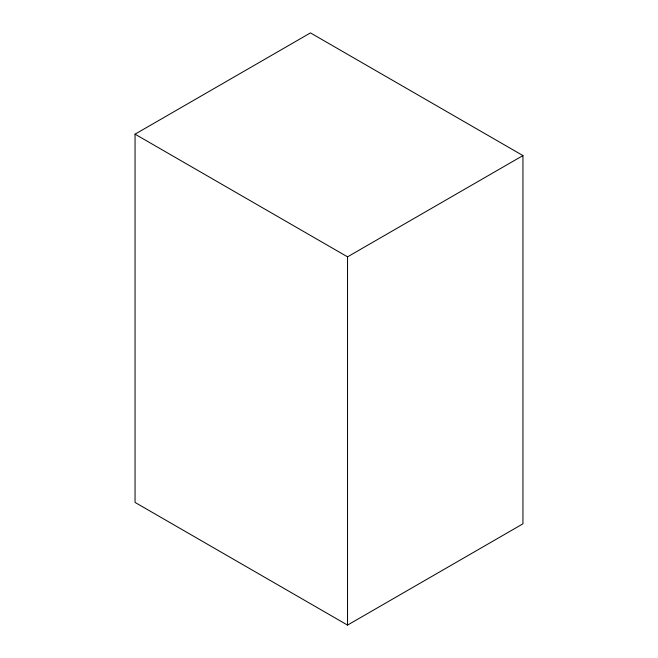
<?xml version="1.0" encoding="UTF-8"?>
<svg xmlns="http://www.w3.org/2000/svg" width="658" height="658" viewBox="0 0 658 658"><rect width="100%" height="100%" fill="white"/><g stroke="black" fill="none" stroke-linecap="round" stroke-linejoin="round"><path stroke-width="0.99" d="M135.054 134.174L310.461 32.9L522.945 155.576L522.945 523.826L347.539 625.1L135.054 502.424L135.054 134.174L347.539 256.85L522.945 155.576M347.539 256.85L347.539 625.1"/></g></svg>
